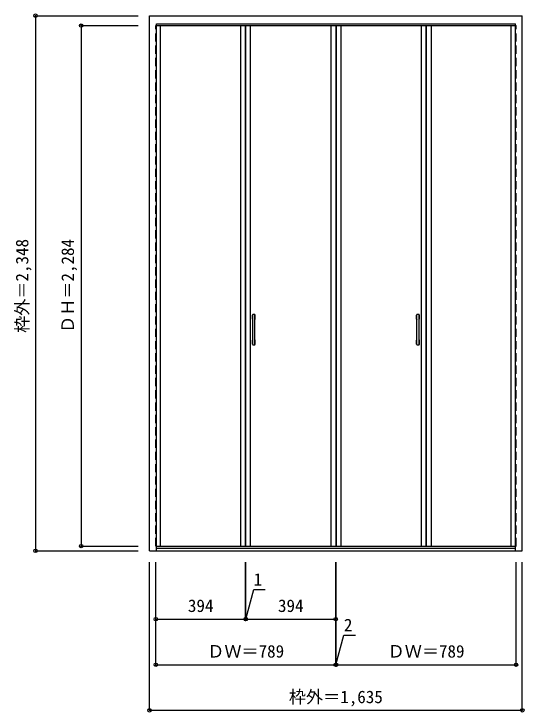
# Model space of a CAD drawing. Units: millimetres, scale not verified. Extents: x -1241 to 996, y -1363 to 1700.
import ezdxf
from ezdxf.enums import TextEntityAlignment as Align

# ---------------------------------------------------------------- set-up
doc = ezdxf.new("R2010")
doc.units = ezdxf.units.MM
doc.header["$LTSCALE"] = 30
doc.header["$PDMODE"] = 32
doc.header["$PDSIZE"] = 15
doc.linetypes.add('DASHED1', pattern=[1.8, 1.2, -0.6])
doc.layers.add('0-0', color=3, linetype='Continuous')
doc.layers.add('0-1_寸法', color=7, linetype='Continuous')
doc.styles.add('ＭＳ ゴシック', font='')
doc.styles.get('ＭＳ ゴシック').set_extended_font_data('MS Gothic')

msp = doc.modelspace()

# ---------------------------------------------------------------- linework, layer by layer
at = {"layer": '0-0'}
for p, q in [((-646.19, -655.16), (-646.19, 1692.84)), ((-646.19, 1692.84), (988.81, 1692.84)), ((988.81, -655.16), (988.81, 1692.84)), ((-616.19, -655.16), (-616.19, 1656.84)), ((-616.19, 1656.84), (958.81, 1656.84)), ((958.81, -655.16), (958.81, 1656.84)), ((-616.19, 1649.34), (-224.69, 1649.34)), ((-224.69, -634.66), (-224.69, 1649.34)), ((-223.69, 1649.34), (170.31, 1649.34)), ((-223.69, -634.66), (-223.69, 1649.34)), ((170.31, 1649.34), (170.31, -634.66)), ((172.31, 1649.34), (566.31, 1649.34)), ((172.31, 1649.34), (172.31, -634.66)), ((566.31, 1649.34), (566.31, -634.66)), ((567.31, 1649.34), (958.81, 1649.34)), ((567.31, 1649.34), (567.31, -634.66)), ((-193.69, 249.34), (-193.69, 381.34)), ((-184.69, 382.34), (-192.69, 382.34)), ((-183.69, 249.34), (-183.69, 381.34)), ((526.31, 249.34), (526.31, 381.34)), ((535.31, 382.34), (527.31, 382.34)), ((536.31, 249.34), (536.31, 381.34)), ((-192.69, 248.34), (-184.69, 248.34)), ((527.31, 248.34), (535.31, 248.34)), ((-616.19, -634.66), (-224.69, -634.66)), ((-616.19, -643.16), (958.81, -643.16)), ((-223.69, -634.66), (170.31, -634.66)), ((172.31, -634.66), (566.31, -634.66)), ((567.31, -634.66), (958.81, -634.66)), ((-646.19, -655.16), (988.81, -655.16))]:
    msp.add_line(p, q, dxfattribs=at)
at = {"layer": '0-0', "color": 4, "linetype": 'DASHED1'}
for p, q in [((-618.69, -634.66), (-618.69, 1649.34)), ((-616.19, 1649.34), (-618.69, 1649.34)), ((958.81, 1649.34), (961.31, 1649.34)), ((961.31, -634.66), (961.31, 1649.34)), ((-616.19, -634.66), (-618.69, -634.66)), ((958.81, -634.66), (961.31, -634.66))]:
    msp.add_line(p, q, dxfattribs=at)
at = {"layer": '0-0', "color": 7}
for p, q in [((-597.69, -634.66), (-597.69, 1649.34)), ((-245.69, -634.66), (-245.69, 1649.34)), ((-202.69, -634.66), (-202.69, 1649.34)), ((149.31, 1649.34), (149.31, -634.66)), ((193.31, 1649.34), (193.31, -634.66)), ((545.31, 1649.34), (545.31, -634.66)), ((588.31, 1649.34), (588.31, -634.66)), ((940.31, -634.66), (940.31, 1649.34)), ((-194.69, 361.34), (-194.69, 379.34)), ((-182.69, 361.34), (-182.69, 379.34)), ((525.31, 361.34), (525.31, 379.34)), ((537.31, 361.34), (537.31, 379.34)), ((-194.69, 251.34), (-194.69, 269.34)), ((-182.69, 251.34), (-182.69, 269.34)), ((525.31, 251.34), (525.31, 269.34)), ((537.31, 251.34), (537.31, 269.34))]:
    msp.add_line(p, q, dxfattribs=at)
for centre, start, end in [((-193.69, 379.34), 90, 180), ((-183.69, 379.34), 0, 90), ((526.31, 379.34), 90, 180), ((536.31, 379.34), 0, 90), ((-193.69, 361.34), 180, 270), ((-183.69, 361.34), 270, 0), ((526.31, 361.34), 180, 270), ((536.31, 361.34), 270, 0), ((-193.69, 269.34), 90, 180), ((-193.69, 251.34), 180, 270), ((-183.69, 269.34), 0, 90), ((-183.69, 251.34), 270, 0), ((526.31, 269.34), 90, 180), ((526.31, 251.34), 180, 270), ((536.31, 269.34), 0, 90), ((536.31, 251.34), 270, 0)]:
    msp.add_arc(centre, 1, start, end, dxfattribs=at)
at = {"layer": '0-0'}
for centre, start, end in [((-192.69, 381.34), 90, 180), ((-184.69, 381.34), 0, 90), ((527.31, 381.34), 90, 180), ((535.31, 381.34), 0, 90), ((-192.69, 249.34), 180, 270), ((-184.69, 249.34), 270, 0), ((527.31, 249.34), 180, 270), ((535.31, 249.34), 270, 0)]:
    msp.add_arc(centre, 1, start, end, dxfattribs=at)
at = {"layer": '0-1_寸法', "color": 4}
for p, q in [((-1146.19, 1692.84), (-1146.19, -655.16)), ((-1146.19, 1692.84), (-696.19, 1692.84)), ((-946.19, 1649.34), (-946.19, -634.66)), ((-946.19, 1649.34), (-696.19, 1649.34)), ((-946.19, -634.66), (-696.19, -634.66)), ((-1146.19, -655.16), (-696.19, -655.16)), ((-646.19, -1355.16), (-646.19, -705.16)), ((-618.69, -1155.16), (-618.69, -705.16)), ((170.31, -1155.16), (170.31, -705.16)), ((988.81, -1355.16), (988.81, -705.16)), ((-223.69, -955.16), (170.31, -955.16)), ((-618.69, -1155.16), (170.31, -1155.16)), ((-646.19, -1355.16), (988.81, -1355.16))]:
    msp.add_line(p, q, dxfattribs=at)
for points in [[(-618.69, -955.16), (-224.69, -955.16), (-224.69, -705.16)], [(-224.69, -955.16), (-223.69, -955.16), (-223.69, -705.16)], [(170.31, -1155.16), (172.31, -1155.16), (172.31, -705.16)], [(172.31, -1155.16), (961.31, -1155.16), (961.31, -705.16)], [(-224.19, -955.16), (-189.24, -824.73), (-138.45, -824.73)], [(171.31, -1155.16), (206.26, -1024.73), (257.05, -1024.73)]]:
    msp.add_lwpolyline(points, dxfattribs=at)
at = {"layer": '0-1_寸法'}
for p in [(-1146.19, 1692.84), (-946.19, 1649.34), (-946.19, -634.66), (-1146.19, -655.16), (-618.69, -955.16), (-224.69, -955.16), (-223.69, -955.16), (170.31, -955.16), (-618.69, -1155.16), (170.31, -1155.16), (172.31, -1155.16), (961.31, -1155.16), (-646.19, -1355.16), (988.81, -1355.16)]:
    msp.add_point(p, dxfattribs=at)

# ---------------------------------------------------------------- texts
at = {"layer": '0-1_寸法', "style": 'ＭＳ ゴシック'}
for s, p in [('枠外＝2,348', (-1161.19, 301.09)), ('ＤＨ＝2,284', (-961.19, 301.09))]:
    msp.add_text(s, height=54.99, rotation=90, dxfattribs=at).set_placement(p, align=Align.BOTTOM_LEFT)
for s, p in [('1', (-189.24, -824.73)), ('394', (-477.94, -940.16)), ('394', (-82.94, -940.16)), ('2', (206.26, -1024.73)), ('ＤＷ＝789', (-392.94, -1140.16)), ('ＤＷ＝789', (398.06, -1140.16)), ('枠外＝1,635', (-34.94, -1340.16))]:
    msp.add_text(s, height=54.99, dxfattribs=at).set_placement(p, align=Align.BOTTOM_LEFT)

doc.saveas('drawing.dxf')
